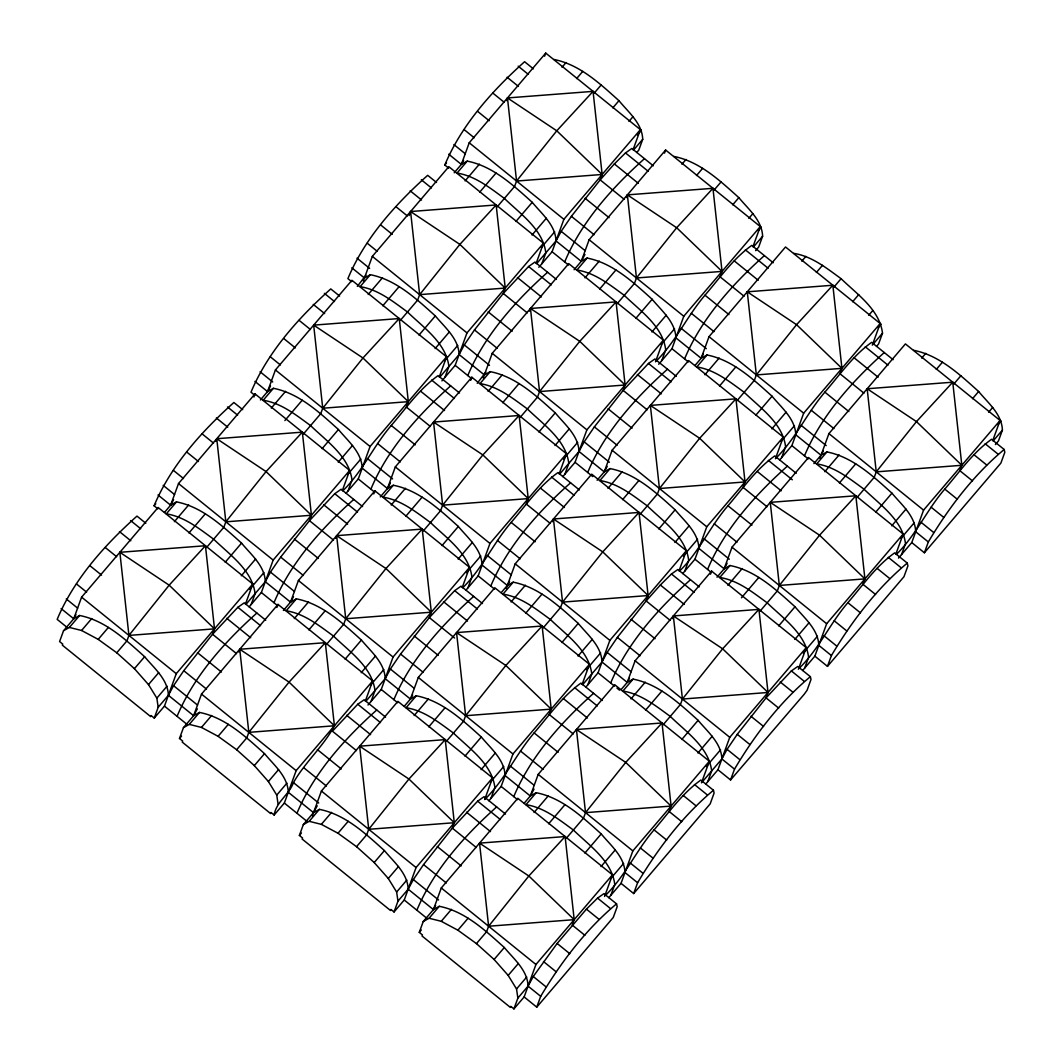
<?xml version="1.0" encoding="UTF-8"?>
<svg xmlns="http://www.w3.org/2000/svg" width="1062" height="1062" viewBox="0 0 1062 1062"><rect width="100%" height="100%" fill="white"/><g stroke="black" fill="none" stroke-linecap="round" stroke-linejoin="round"><path stroke-width="1.5" d="M145.799 523.247L136.971 516.105C104.833 544.846 73.955 579.188 57.175 619.385L67.278 627.549M63.534 630.735L59.591 641.554L62.751 644.103L62.353 645.178L150.698 716.611L151.096 715.536L154.255 718.085L164.451 706.124L176.265 673.68L252.769 584.007L158.105 507.477L81.601 597.149L73.729 618.774L63.534 630.735L69.388 627.443L79.597 615.482C105.457 620.566 125.621 639.669 144.631 656.701C154.07 668.21 167.836 679.282 168.393 695.305L193.629 715.722L199.497 712.429C225.356 717.514 245.521 736.603 264.518 753.648C273.956 765.144 287.722 776.229 288.28 792.252L313.529 812.656L319.383 809.363C345.243 814.448 365.421 833.551 384.417 850.582C393.856 862.078 407.622 873.163 408.18 889.186L433.415 909.603L439.283 906.298C465.143 911.395 485.307 930.485 504.317 947.516C513.756 959.026 527.522 970.097 528.066 986.133L540.691 996.329L536.761 1007.148L524.137 996.939L535.938 964.495L612.455 874.822L517.791 798.292L441.288 887.965L433.415 909.603L423.22 921.55L419.278 932.37L422.437 934.918L422.039 936.007L510.384 1007.426L510.782 1006.351L513.942 1008.9L524.137 996.939M157.866 508.857L154.083 505.791C170.863 465.594 201.74 431.252 233.866 402.511L242.707 409.653M164.517 512.362L170.637 505.18L178.509 483.555L255.013 393.883L349.677 470.413L342.362 490.498M215.785 441.42L216.767 438.725L302.338 432.141L311.418 515.256L309.454 520.659L280.673 557.112L270.465 572.099L265.288 581.724L245.906 604.437M339.614 296.059L330.773 288.917C298.648 317.657 267.77 352 250.99 392.21L254.774 395.263M253.898 396.976L255.013 393.883M260.402 399.962L267.544 391.599L275.416 369.961L351.92 280.288L446.571 356.819L439.27 376.904M154.255 718.085L158.185 707.265L168.393 695.305L173.557 685.694L183.766 670.706L212.546 634.253L237.861 607.291L244.247 602.844L265.699 620.181M177.075 716.332C193.855 676.122 224.732 641.78 256.858 613.039M193.629 715.722L201.501 694.097L278.005 604.411L372.656 680.941L296.152 770.627L284.35 803.058L274.142 815.019L270.996 812.47L270.598 813.558L182.252 742.126L182.651 741.037L179.491 738.488L183.434 727.682L193.629 715.722L197.32 708.845M436.522 182.465L427.681 175.323C395.555 204.063 364.678 238.406 347.898 278.616L351.681 281.669M245.455 604.092L252.769 584.007M363.323 281.085L372.324 256.367L448.828 166.694L543.478 243.225L536.177 263.31M251.163 604.49L255.092 593.671C252.159 569.962 229.618 554.749 213.674 539.191C199.205 528.69 184.483 516.703 166.296 513.849L176.504 501.888C202.364 506.972 222.529 526.075 241.539 543.107C250.977 554.616 264.743 565.688 265.288 581.724L290.537 602.127L296.391 598.835C322.264 603.92 342.429 623.009 361.425 640.054C370.864 651.55 384.63 662.635 385.187 678.658L410.423 699.062L416.291 695.769C442.15 700.854 462.315 719.956 481.325 736.988C490.763 748.498 504.53 759.569 505.087 775.592L530.323 796.009L536.191 792.703C562.05 797.801 582.215 816.89 601.211 833.922C610.663 845.432 624.429 856.516 624.974 872.539L637.598 882.734L633.669 893.554L621.044 883.345L632.846 850.901L709.35 761.228L614.699 684.698L538.195 774.371L530.323 796.009L524.203 803.177M238.764 651.962L239.746 649.254L325.33 642.683L334.411 725.784C323.605 746.188 304.98 762.224 293.457 782.628C289.037 794.867 276.266 801.73 274.142 815.019M249.119 606.88L261.358 592.53L273.16 560.086L349.677 470.413M409.096 215.586L410.582 211.537L496.153 204.953L505.233 288.067L503.269 293.47L474.488 329.924L464.28 344.911L459.103 354.535L439.721 377.249M273.983 602.738C290.762 562.528 321.64 528.186 353.765 499.445M276.877 607.504L278.005 604.411M448.589 168.075L444.805 165.022C461.585 124.812 492.463 90.469 524.588 61.729L533.429 68.871M283.395 610.491L290.537 602.127L298.409 580.502L374.913 490.817L469.563 567.347L462.262 587.432M454.217 172.774L461.359 164.411L469.231 142.773L545.735 53.1L640.386 129.63L633.085 149.715M348.057 490.896L352 480.077C349.066 456.381 326.525 441.155 310.582 425.596C296.112 415.096 281.39 403.109 263.203 400.255L273.412 388.294C299.272 393.391 319.436 412.481 338.433 429.513C347.885 441.022 361.651 452.093 362.195 468.13L387.444 488.533L393.298 485.241C419.171 490.325 439.336 509.415 458.333 526.46C467.771 537.956 481.537 549.041 482.095 565.064L507.331 585.467L513.198 582.175C539.058 587.259 559.223 606.362 578.232 623.394C587.671 634.903 601.437 645.975 601.995 661.998L627.23 682.415L633.098 679.122C658.958 684.207 679.122 703.296 698.119 720.328C707.571 731.837 721.324 742.922 721.881 758.945L734.506 769.14L730.563 779.959L717.952 769.751L729.753 737.32L806.257 647.634L711.606 571.104L635.103 660.79L627.23 682.415L621.111 689.583M335.672 538.368L336.654 535.66L422.238 529.088L431.318 612.19L429.34 617.593L400.573 654.059L390.365 669.033L385.187 678.658L365.806 701.371M346.026 493.286L358.266 478.935L370.067 446.491L446.571 356.819M506.494 100.638L507.477 97.943L593.061 91.372L602.141 174.473L600.163 179.876L571.396 216.329L561.187 231.317L556.01 240.941L536.629 263.655M370.89 489.144C387.657 448.947 418.547 414.592 450.673 385.851M373.784 493.91L374.913 490.817M544.607 56.193L545.735 53.1M380.302 496.897L387.444 488.533L395.316 466.908L471.82 377.222L566.471 453.753L559.156 473.838M444.965 377.302L448.907 366.483C445.974 342.787 423.433 327.561 407.489 312.002C393.02 301.502 378.298 289.514 360.111 286.66L370.319 274.7C396.179 279.797 416.344 298.887 435.34 315.918C444.792 327.428 458.558 338.512 459.103 354.535L484.352 374.939L490.206 371.647C516.079 376.731 536.244 395.821 555.24 412.866C564.679 424.362 578.445 435.447 579.002 451.469L604.238 471.873L610.106 468.581C635.965 473.665 656.13 492.768 675.14 509.8C684.578 521.309 698.345 532.381 698.902 548.404L724.138 568.82L730.006 565.528C755.865 570.613 776.03 589.702 795.026 606.747C804.465 618.243 818.231 629.328 818.789 645.351L831.413 655.559L827.471 666.365L814.859 656.157L826.661 623.726L903.165 534.04L808.514 457.51L732.01 547.195L724.138 568.82L716.996 577.184M441.911 380.886L455.173 365.341L466.975 332.897L543.478 243.225M296.962 813.266C313.741 773.07 344.619 738.714 376.758 709.987M312.401 815.749L321.401 791.031L397.905 701.358L492.556 777.888L416.052 867.561L404.237 900.005L394.042 911.966L390.882 909.404L390.497 910.492L302.152 839.06L302.537 837.984L299.391 835.436L303.32 824.616L313.529 812.656L317.219 805.792M467.784 375.55C484.564 335.353 515.455 300.997 547.58 272.257M470.692 380.315L471.82 377.222M365.355 701.026L372.656 680.941M483.223 378.032L492.224 353.314L568.728 263.628L663.378 340.159L655.506 361.797C675.578 342.216 686.835 316.383 704.982 295.209C719.797 278.032 733.085 258.663 751.763 245.402L773.216 262.752M371.05 701.424L374.992 690.619C372.058 666.909 349.504 651.683 333.561 636.125C319.104 625.624 304.382 613.637 286.196 610.783L296.391 598.835M367.996 705.009L381.258 689.477L393.059 657.033L469.563 567.347M541.872 263.708L545.815 252.889C542.881 229.193 520.34 213.966 504.384 198.408C489.927 187.908 475.205 175.92 457.018 173.066L467.227 161.119C493.087 166.203 513.251 185.292 532.248 202.324C541.686 213.834 555.453 224.918 556.01 240.941L581.259 261.345L587.113 258.053C612.973 263.137 633.151 282.24 652.148 299.272C661.586 310.768 675.352 321.852 675.91 337.875L701.146 358.279L707.013 354.987C732.873 360.071 753.038 379.174 772.047 396.206C781.486 407.715 795.252 418.786 795.796 434.823L821.045 455.226L826.9 451.934C852.773 457.018 872.937 476.108 891.934 493.153C901.372 504.649 915.139 515.734 915.696 531.757L928.321 541.965L924.378 552.771L911.767 542.576L923.568 510.132L1000.072 420.446L905.421 343.915L828.918 433.601L819.917 458.319M529.487 311.179L530.469 308.471L616.053 301.9L625.12 385.002L623.155 390.404L594.375 426.871L584.166 441.845L579.002 451.469L559.621 474.183M538.819 267.292L552.081 251.747L563.882 219.316L640.386 129.63M393.869 699.672C410.649 659.475 441.526 625.12 473.665 596.393M564.692 261.956C581.472 221.759 612.349 187.403 644.488 158.663M404.303 706.243L410.423 699.062L418.295 677.437L494.812 587.764L589.463 664.294L582.149 684.366M574.117 269.721L581.259 261.345L589.131 239.72L665.635 150.034L760.286 226.564L752.971 246.649M467.957 587.83L471.9 577.024C468.966 553.315 446.412 538.089 430.468 522.531C416.012 512.03 401.29 500.043 383.103 497.189L393.298 485.241M465.913 590.22L478.165 575.883L489.967 543.439L566.471 453.753M553.926 59.472C579.786 64.556 599.95 83.659 618.96 100.691C628.399 112.2 642.165 123.272 642.722 139.308L638.78 150.114L636.749 152.503M626.394 197.585L627.376 194.877L712.96 188.306L722.027 271.407L720.063 276.81L744.037 296.205M490.777 586.078C507.556 545.881 538.434 511.526 570.573 482.798M664.507 153.127L665.635 150.034M506.216 588.56L515.203 563.842L591.707 474.17L686.371 550.7L679.056 570.785M394.042 911.966L397.971 901.147L408.18 889.186L413.344 879.575L423.552 864.587L452.332 828.134L477.648 801.173L484.033 796.712L505.485 814.063M564.865 474.236L568.807 463.43C565.873 439.721 543.319 424.508 527.376 408.936C512.919 398.436 498.184 386.449 480.011 383.608L490.206 371.647M552.479 521.707L553.461 518.999L639.045 512.428L648.112 595.53L646.147 600.946L617.367 637.399L607.159 652.387L601.995 661.998L582.613 684.724M562.82 476.639L575.06 462.289L586.874 429.844L663.378 340.159M416.862 910.214C433.641 870.004 464.519 835.661 496.644 806.921M587.684 472.484C604.464 432.287 635.341 397.945 667.48 369.204M492.556 777.888L484.684 799.513C504.755 779.933 516.013 754.1 534.146 732.926C548.961 715.748 562.263 696.38 580.941 683.118L602.393 700.469M597.096 480.25L604.238 471.873L612.11 450.248L688.614 360.576L783.278 437.106L775.964 457.191M490.949 798.372L494.879 787.553C491.945 763.843 469.404 748.63 453.461 733.072C438.991 722.572 424.269 710.584 406.096 707.73L416.291 695.769M488.905 800.761L501.145 786.411L512.959 753.967L589.463 664.294M661.772 360.642L665.701 349.836C662.768 326.127 640.227 310.914 624.283 295.342C609.827 284.842 595.092 272.854 576.918 270.013L587.113 258.053M658.705 364.239L671.967 348.694L683.782 316.25L760.286 226.564M513.769 796.619C530.549 756.409 561.426 722.067 593.552 693.327M684.592 358.89C701.371 318.693 732.249 284.35 764.374 255.61M695.026 365.461L701.146 358.279L709.018 336.654L785.522 246.981L880.186 323.512L872.314 345.137L882.509 333.176C879.575 309.48 857.034 294.254 841.091 278.695C826.621 268.195 811.899 256.207 793.712 253.353M587.857 684.778L591.786 673.958C588.852 650.249 566.312 635.036 550.368 619.478C535.898 608.977 521.177 596.99 503.003 594.136L513.198 582.175M585.812 687.167L598.052 672.817L609.867 640.373L686.371 550.7M673.826 156.419C699.685 161.504 719.85 180.593 738.847 197.638C748.298 209.134 762.065 220.219 762.609 236.242L758.68 247.061L755.613 250.645M610.677 683.025C627.456 642.815 658.334 608.473 690.459 579.733M513.942 1008.9L517.871 998.081L528.066 986.133L533.243 976.509L557.138 943.468L586.423 909.138L597.548 898.107L603.92 893.66L616.544 903.855L617.195 906.656L613.265 917.462L536.761 1007.148M684.764 571.183L688.694 560.364C685.76 536.655 663.219 521.442 647.276 505.884C632.806 495.383 618.084 483.396 599.897 480.542L610.106 468.581M672.365 618.642L673.361 615.947L758.932 609.376L768.012 692.477L766.047 697.88L737.267 734.333L727.058 749.321L721.881 758.945L702.5 781.659M682.72 573.573L694.96 559.223L706.774 526.779L783.278 437.106M707.584 569.431C724.364 529.221 755.241 494.879 787.367 466.138M710.478 574.197L711.606 571.104M604.583 896.447L612.455 874.822M610.836 895.306L614.779 884.487C611.845 860.791 589.304 845.564 573.361 830.006C558.891 819.506 544.169 807.518 525.982 804.664L536.191 792.703M781.672 457.589L785.601 446.77C782.667 423.061 760.126 407.848 744.183 392.29C729.713 381.789 714.991 369.802 696.805 366.948L707.013 354.987M779.627 459.979L791.867 445.628L803.668 413.184L880.186 323.512M804.492 455.837C821.271 415.627 852.149 381.285 884.274 352.544M701.478 782.853L709.35 761.228M707.743 781.712L711.686 770.906C708.752 747.197 686.211 731.97 670.255 716.412C655.798 705.911 641.076 693.924 622.89 691.07L633.098 679.122M882.509 333.176L878.566 343.995L876.535 346.385M798.385 669.259L806.257 647.634M804.651 668.117L808.594 657.312C805.66 633.602 783.119 618.376 767.162 602.818C752.706 592.317 737.984 580.33 719.797 577.476L730.006 565.528M895.863 554.125L903.165 534.04M901.558 554.523L905.501 543.717C902.567 520.008 880.013 504.782 864.07 489.224C849.613 478.723 834.891 466.736 816.705 463.882L826.9 451.934M992.771 440.531L1000.072 420.446M913.612 350.287C939.472 355.385 959.636 374.474 978.646 391.506C988.085 403.016 1001.851 414.1 1002.409 430.123L998.466 440.929L995.413 444.527M61.118 608.579L73.729 618.774L75.946 614.659M158.026 494.985L170.637 505.18L173.597 499.684M254.92 381.391L267.544 391.599L270.505 386.09M365.925 275.257L357.31 286.368M448.735 154.202L461.359 164.411L463.576 160.282M459.514 392.993L438.048 375.656C419.384 388.904 406.082 408.286 391.267 425.464C373.386 446.173 362.447 471.594 342.814 490.843M290.537 602.127L293.484 596.632M387.444 488.533L390.391 483.037M485.825 372.191L477.21 383.316M581.259 261.345L584.95 254.468M579.401 489.94L557.948 472.59C539.27 485.852 525.982 505.22 511.167 522.398C493.286 543.107 482.347 568.528 462.713 587.777M410.423 699.062L412.64 694.946M509.548 581.352L507.331 585.467L501.211 592.649M604.238 471.873L607.198 466.377M701.146 358.279L703.363 354.164M433.415 909.603L435.632 905.474M530.323 796.009L534.013 789.132M796.208 473.28L774.742 455.943C756.078 469.192 742.776 488.573 727.961 505.738C710.08 526.447 699.141 551.882 679.521 571.13M627.23 682.415L629.447 678.286M893.115 359.686L871.65 342.349C852.985 355.597 839.684 374.979 824.869 392.143C806.735 413.317 795.478 439.15 775.406 458.731M724.138 568.82L727.098 563.325M823.262 451.098L821.045 455.226L813.904 463.59M540.691 996.329C561.028 962.199 585.958 929.343 616.544 903.855M633.669 893.554L710.173 803.881L714.102 793.062L713.452 790.261L700.827 780.066C682.162 793.327 668.861 812.696 654.046 829.873C636.165 850.582 625.226 876.004 605.592 895.253M637.598 882.734C657.936 848.604 682.866 815.749 713.452 790.261M734.506 769.14C754.83 735.01 779.76 702.155 810.359 676.667L797.735 666.471L791.363 670.932L766.047 697.88L778.658 708.088M827.471 666.365L903.974 576.693L907.917 565.873L907.267 563.086L894.642 552.877C875.964 566.139 862.676 585.507 847.861 602.685C829.98 623.394 819.041 648.816 799.407 668.064M831.413 655.559C851.737 621.416 876.668 588.56 907.267 563.086M924.378 552.771L1000.882 463.098L1004.825 452.279L1004.174 449.491L991.55 439.283C972.872 452.545 959.583 471.913 944.768 489.091C926.887 509.8 915.948 535.221 896.315 554.47M928.321 541.965C948.645 507.822 973.575 474.966 1004.174 449.491M154.083 505.791L155.782 503.8M444.805 165.022L446.505 163.03M69.388 627.443L81.575 630.47L91.77 618.522M174.394 521.668L188.678 504.928M271.301 408.073L285.585 391.334M368.209 294.479L382.493 277.74M465.116 180.885L479.4 164.145M562.024 67.291L566.099 62.512M81.575 630.47L98.208 639.377L108.404 627.416M188.983 532.951L205.311 513.822M284.881 420.552L302.219 400.228M382.798 305.763L399.126 286.634M479.705 192.169L496.034 173.04M576.613 78.575L582.733 71.406M98.208 639.377L116.767 652.785L126.962 640.824L128.927 635.421L169.15 585.175L205.444 545.735L214.511 628.85L212.546 634.253L236.521 653.634M206.532 547.554L223.87 527.23L225.834 521.827L266.058 471.581L302.338 432.141M303.44 433.96L320.777 413.636L322.742 408.233L362.965 357.987L399.246 318.547L408.326 401.662L406.361 407.065L430.336 426.446M400.347 320.366L417.685 300.042L419.649 294.639L459.873 244.393L496.153 204.953M497.255 206.785L514.592 186.447L516.557 181.044L556.78 130.799L593.061 91.372M594.149 93.191L601.291 84.814M158.185 707.265L156.844 698.146L148.494 684.592L134.423 668.662L144.631 656.701M225.21 562.236L241.539 543.107M322.118 448.642L338.433 429.513M419.025 335.061L435.34 315.918M515.933 221.467L532.248 202.324M612.84 107.873L618.96 100.691M148.494 684.592L158.703 672.631M241.326 575.777L255.61 559.037M338.234 462.182L352.518 445.443M435.141 348.588L449.425 331.848M532.049 234.994L546.319 218.254M628.956 121.413L633.032 116.621M156.844 698.146L167.039 686.185M249.676 589.344L263.947 572.604M347.593 474.555L360.854 459.01M444.5 360.961L457.762 345.415M541.408 247.366L554.669 231.821M637.293 134.967L641.382 130.188M633.536 150.061L642.722 139.308M183.434 727.682L189.288 724.377L199.497 712.429M179.491 738.488L181.536 736.099M189.288 724.377L201.461 727.417L211.67 715.456M294.293 618.602L308.577 601.862M391.201 505.008L405.472 488.268M488.108 391.413L502.379 374.674M585.003 277.819L599.287 261.079M681.91 164.225L685.999 159.446M201.461 727.417L218.095 736.311L228.303 724.35M308.883 629.899L325.211 610.756M405.79 516.305L422.105 497.162M502.698 402.71L519.013 383.581M599.605 289.116L615.92 269.987M696.513 175.522L702.632 168.34M218.095 736.311L236.653 749.719L246.862 737.758L248.827 732.355L289.05 682.109L325.33 642.683M326.419 644.501L343.769 624.164L345.734 618.761L385.957 568.515L422.238 529.088M423.326 530.907L440.677 510.583L442.642 505.167L482.865 454.921L519.145 415.494L528.226 498.596L526.248 503.999L550.235 523.393M520.234 417.313L537.584 396.989L539.549 391.573L579.772 341.327L616.053 301.9M617.141 303.719L634.479 283.395L636.457 277.978L676.667 227.733L712.96 188.306M714.049 190.125L721.191 181.748M278.085 804.213L276.744 795.093L268.394 781.526L254.322 765.596L264.518 753.648M345.11 659.183L361.425 640.054M442.018 545.589L458.333 526.46M538.925 431.995L555.24 412.866M635.819 318.401L652.148 299.272M732.727 204.807L738.847 197.638M268.394 781.526L278.589 769.578M361.226 672.724L375.497 655.984M458.134 559.13L472.404 542.39M555.028 445.536L569.312 428.796M651.935 331.941L666.219 315.202M748.843 218.347L752.931 213.568M276.744 795.093L286.939 783.132M370.585 685.083L383.847 669.538M466.47 572.683L480.754 555.944M563.378 459.089L577.662 442.35M661.307 344.3L674.569 328.755M758.215 230.706L761.268 227.122M753.436 247.008L762.609 236.242M303.32 824.616L309.188 821.324L319.383 809.363M299.391 835.436L301.422 833.033M309.188 821.324L321.361 824.351L331.556 812.39M414.18 715.549L428.464 698.809M511.087 601.955L525.371 585.215M607.995 488.361L622.279 471.621M704.902 374.767L719.186 358.027M801.81 261.172L805.885 256.393M321.361 824.351L337.995 833.245L348.19 821.298M428.782 726.833L445.097 707.704M525.69 613.239L542.005 594.109M622.597 499.644L638.912 480.515M719.492 386.05L735.82 366.921M816.399 272.456L822.519 265.288M337.995 833.245L356.553 846.666L366.748 834.705L368.726 829.303L408.936 779.043L445.23 739.617L454.297 822.718L452.332 828.134L476.307 847.516M446.319 741.435L463.656 721.111L465.634 715.708L505.844 665.462L542.138 626.022L551.205 709.124L549.24 714.54L573.214 733.922M543.226 627.841L560.563 607.517L562.541 602.114L602.751 551.868L639.045 512.428M640.134 514.247L657.471 493.923L659.436 488.52L699.659 438.274L735.953 398.834L745.02 481.949L743.055 487.352L767.029 506.733M737.041 400.653L754.378 380.329L756.343 374.926L796.566 324.68L832.847 285.24L841.927 368.355L839.962 373.758L863.937 393.139M833.949 287.059L841.091 278.695M397.971 901.147L396.63 892.027L388.294 878.473L374.209 862.543L384.417 850.582M464.997 756.117L481.325 736.988M561.904 642.523L578.232 623.394M658.812 528.929L675.14 509.8M755.719 415.335L772.047 396.206M852.627 301.741L858.746 294.572M388.294 878.473L398.489 866.512M481.113 769.658L495.396 752.918M578.02 656.064L592.304 639.324M674.928 542.47L689.211 525.73M771.835 428.875L786.119 412.136M868.743 315.281L872.818 310.502M396.63 892.027L406.839 880.066M490.485 782.017L503.746 766.472M586.37 669.618L600.641 652.878M683.278 556.023L697.548 539.284M781.194 441.234L794.456 425.703M878.101 327.654L881.168 324.056M423.22 921.55L429.075 918.258L439.283 906.298M419.278 932.37L421.322 929.98M429.075 918.258L441.248 921.298L451.456 909.337M534.08 812.483L548.364 795.743M630.987 698.889L645.271 682.149M727.895 585.295L742.179 568.555M824.802 471.701L839.086 454.961M921.71 358.106L925.785 353.327M441.248 921.298L457.881 930.193L468.09 918.232M548.669 823.767L564.997 804.638M645.577 710.173L661.905 691.043M741.462 597.787L758.812 577.449M839.392 482.998L855.72 463.855M936.299 369.403L942.419 362.222M457.881 930.193L476.453 943.6L486.648 931.639L488.613 926.237L528.836 875.991L565.117 836.551L574.197 919.665L572.232 925.068L584.843 935.277M566.219 838.383L583.556 818.045L585.52 812.642L625.744 762.397L662.024 722.97L671.104 806.071L669.14 811.474L681.751 821.683M663.126 724.788L680.463 704.451L682.428 699.048L722.651 648.802L758.932 609.376M760.02 611.194L777.371 590.857L779.335 585.454L819.559 535.208L855.839 495.781L864.919 578.883L862.941 584.286L875.566 594.494M856.928 497.6L874.278 477.263L876.243 471.86L916.466 421.614L952.747 382.187L961.827 465.289L959.849 470.692L972.473 480.9M953.835 384.006L960.977 375.629M517.871 998.081L516.53 988.961L508.18 975.407L494.109 959.477L504.317 947.516M584.896 853.065L601.211 833.922M681.804 739.471L698.119 720.328M778.712 625.876L795.026 606.747M875.619 512.282L891.934 493.153M972.526 398.688L978.646 391.506M508.18 975.407L518.389 963.446M601.012 866.592L615.296 849.852M697.92 753.011L712.204 736.258M794.827 639.417L809.098 622.677M891.735 525.823L906.005 509.083M988.629 412.229L992.718 407.436M516.53 988.961L526.725 977.013M610.371 878.964L623.633 863.419M706.257 766.565L720.54 749.825M803.164 652.971L817.448 636.231M901.094 538.182L914.355 522.637M998.001 424.588L1001.054 421.003M993.222 440.876L1002.409 430.123M608.805 897.695L621.044 883.345M705.712 784.101L717.952 769.751M802.62 670.507L814.859 656.157M898.505 558.108L911.767 542.576M730.563 779.959L804.133 694.349L807.08 690.287L811.01 679.468L810.359 676.667M653.316 165.818L631.863 148.468L625.491 152.928L614.354 163.946L600.163 179.876L624.151 199.271M556.408 279.399L534.956 262.062L528.584 266.509L503.269 293.47L527.243 312.865M362.607 506.587L341.141 489.25L334.769 493.697L309.454 520.659L333.428 540.04M676.308 376.346L654.856 358.996L648.47 363.456L623.155 390.404L647.143 409.799M482.493 603.535L461.041 586.184L454.669 590.645L429.34 617.593L454.589 638.01M385.586 717.129L364.133 699.778L357.761 704.239L332.433 731.187L356.42 750.582M699.3 586.874L677.848 569.524L671.463 573.984L660.338 585.016L646.147 600.946L670.122 620.327M461.359 164.411L467.227 161.119M370.319 274.7L364.452 278.005L351.827 267.797M267.544 391.599L273.412 388.294M170.637 505.18L176.504 501.888M73.729 618.774L79.597 615.482M313.675 325.131L362.965 357.987L408.326 401.662L322.742 408.233L313.675 325.131L399.246 318.547M747.276 291.824L796.566 324.68L841.927 368.355L756.343 374.926L747.276 291.824L832.847 285.24M433.562 422.065L482.865 454.921L528.226 498.596L442.642 505.167L433.562 422.065L519.145 415.494M650.369 405.405L699.659 438.274L745.02 481.949L659.436 488.52L650.369 405.405L735.953 398.834M867.163 388.758L916.466 421.614L961.827 465.289L876.243 471.86L867.163 388.758L952.747 382.187M119.86 552.306L169.15 585.175L214.511 628.85L128.927 635.421L119.86 552.306L205.444 545.735M770.255 502.353L819.559 535.208L864.919 578.883L779.335 585.454L770.255 502.353L855.839 495.781M456.554 632.594L505.844 665.462L551.205 709.124L465.634 715.708L456.554 632.594L542.138 626.022M359.646 746.188L408.936 779.043L454.297 822.718L368.726 829.303L359.646 746.188L445.23 739.617M576.454 729.541L625.744 762.397L671.104 806.071L585.52 812.642L576.454 729.541L662.024 722.97M479.546 843.135L528.836 875.991L574.197 919.665L488.613 926.237L479.546 843.135L565.117 836.551M518.216 66.189L528.305 74.353M625.491 152.928L648.205 171.287M745.378 249.862L768.105 268.235M865.278 346.796L887.991 365.169M985.178 443.743L997.789 453.939M507.078 77.221L518.442 86.407M614.354 163.946L638.342 183.341M734.254 260.894L758.228 280.275M854.153 357.828L878.128 377.222M974.04 454.775L986.664 464.97M492.901 93.137L504.251 102.324M477.807 111.537L489.17 120.723M585.082 198.275L609.057 217.657M704.982 295.209L728.957 314.604M824.869 392.143L848.843 411.538M944.768 489.091L957.38 499.299M464.121 129.604L474.21 137.768M571.396 216.329L594.109 234.702M691.282 313.277L714.009 331.636M811.182 410.211L833.896 428.583M931.082 507.158L943.693 517.353M469.231 142.773L563.882 219.316M589.131 239.72L683.782 316.25M709.018 336.654L803.668 413.184M828.918 433.601L923.568 510.132M453.912 144.578L465.262 153.764M561.187 231.317L585.162 250.712M681.074 328.251L706.323 348.668M800.974 425.198L826.209 445.602M920.873 522.132L933.485 532.341M552.081 251.747L568.489 265.022M671.967 348.694L688.375 361.956M791.867 445.628L808.275 458.89M421.309 179.783L431.411 187.947M528.584 266.509L551.297 284.881M648.47 363.456L671.197 381.829M768.37 460.39L792.345 479.785M888.27 557.338L900.881 567.533M410.184 190.815L421.534 200.001M517.446 277.54L541.434 296.935M637.346 374.488L661.321 393.869M757.246 471.422L781.22 490.817M877.132 568.369L889.757 578.564M395.993 206.732L407.343 215.918M380.9 225.131L392.263 234.317M488.175 311.87L512.149 331.251M608.075 408.804L632.049 428.198M727.961 505.738L751.949 525.132M847.861 602.685L860.486 612.88M367.213 243.198L377.302 251.362M474.488 329.924L497.202 348.296M594.375 426.871L617.102 445.23M714.275 523.805L736.988 542.178M834.174 620.752L846.786 630.947M372.324 256.367L466.975 332.897M492.224 353.314L586.874 429.844M612.11 450.248L706.774 526.779M732.01 547.195L826.661 623.726M357.005 258.172L369.629 268.381M464.28 344.911L489.516 365.315M584.166 441.845L609.415 462.262M704.066 538.792L729.302 559.196M823.966 635.726L836.577 645.935M455.173 365.341L471.581 378.616M575.06 462.289L592.729 476.572M694.96 559.223L711.367 572.484M324.401 293.377L334.503 301.542M431.676 380.103L454.39 398.476M551.576 477.05L574.29 495.41M671.463 573.984L694.176 592.357M791.363 670.932L803.987 681.127M313.277 304.409L324.627 313.582M420.552 391.135L444.527 410.529M540.439 488.082L564.413 507.463M660.338 585.016L684.313 604.411M780.225 681.963L792.849 692.158M299.086 320.326L310.436 329.512M283.992 338.725L295.355 347.911M391.267 425.464L415.242 444.845M511.167 522.398L535.142 541.779M631.054 619.332L655.042 638.727M750.953 716.279L763.578 726.474M270.306 356.792L280.395 364.943M377.581 443.518L400.294 461.89M497.467 540.465L520.194 558.824M617.367 637.399L640.081 655.772M737.267 734.333L749.878 744.542M275.416 369.961L370.067 446.491M395.316 466.908L489.967 543.439M515.203 563.842L609.867 640.373M635.103 660.79L729.753 737.32M260.097 371.766L272.722 381.975M367.372 458.505L392.608 478.909M487.272 555.439L511.247 574.834M607.159 652.387L631.133 671.768M727.058 749.321L739.67 759.529M358.266 478.935L374.674 492.197M478.165 575.883L494.56 589.144M598.052 672.817L614.46 686.079M616.982 688.123L619.504 690.167M227.494 406.972L237.596 415.136M334.769 493.697L357.482 512.07M454.669 590.645L477.382 609.004M574.555 687.579L597.282 705.951M694.455 784.526L707.08 794.721M216.369 418.003L227.719 427.176M323.644 504.729L347.619 524.124M443.531 601.676L467.519 621.058M563.431 698.61L587.405 718.005M683.331 795.544L695.942 805.753M202.178 433.92L213.528 443.106M187.085 452.319L198.448 461.505M294.36 539.058L318.348 558.439M414.26 635.992L438.234 655.373M534.146 732.926L558.134 752.321M654.046 829.873L666.67 840.069M173.398 470.373L183.5 478.537M280.673 557.112L303.387 575.485M400.573 654.059L423.287 672.419M520.46 750.993L543.173 769.366M640.359 847.927L652.984 858.136M178.509 483.555L273.16 560.086M298.409 580.502L393.059 657.033M418.295 677.437L512.959 753.967M538.195 774.371L632.846 850.901M163.19 485.361L174.553 494.547M270.465 572.099L294.44 591.481M390.365 669.033L414.339 688.428M510.251 765.981L534.239 785.362M630.151 862.915L642.775 873.123M261.358 592.53L277.766 605.791M381.258 689.477L397.666 702.739M501.145 786.411L517.552 799.673M130.586 520.566L140.688 528.73M237.861 607.291L260.575 625.664M357.761 704.239L380.475 722.598M477.648 801.173L500.375 819.545M597.548 898.107L610.172 908.315M119.462 531.597L130.812 540.77M226.737 618.323L250.712 637.718M346.624 715.27L370.611 734.652M466.523 812.204L490.498 831.586M586.423 909.138L599.034 919.347M105.271 547.514L116.634 556.7M90.177 565.913L101.54 575.1M197.452 652.639L221.44 672.034M317.352 749.586L341.327 768.968M437.252 846.52L461.227 865.915M557.138 943.468L569.763 953.663M76.491 583.967L86.593 592.131M183.766 670.706L206.479 689.079M303.666 767.653L326.379 786.013M423.552 864.587L446.279 882.96M543.452 961.522L556.076 971.73M81.601 597.149L176.265 673.68M201.501 694.097L296.152 770.627M321.401 791.031L416.052 867.561M441.288 887.965L535.938 964.495M66.282 598.955L77.645 608.141M173.557 685.694L197.532 705.075M293.457 782.628L318.693 803.031M413.344 879.575L438.593 899.979M533.243 976.509L545.868 986.717M164.451 706.124L187.164 724.496M284.35 803.058L307.064 821.43M404.237 900.005L426.964 918.364M476.453 943.6L494.109 959.477M356.553 846.666L374.209 862.543M236.653 749.719L254.322 765.596M116.767 652.785L134.423 668.662M602.141 174.473L516.557 181.044L507.477 97.943L556.78 130.799L602.141 174.473M505.233 288.067L419.649 294.639L410.582 211.537L459.873 244.393L505.233 288.067M722.027 271.407L636.457 277.978L627.376 194.877L676.667 227.733L722.027 271.407M625.12 385.002L539.549 391.573L530.469 308.471L579.772 341.327L625.12 385.002M311.418 515.256L225.834 521.827L216.767 438.725L266.058 471.581L311.418 515.256M431.318 612.19L345.734 618.761L336.654 535.66L385.957 568.515L431.318 612.19M648.112 595.53L562.541 602.114L553.461 518.999L602.751 551.868L648.112 595.53M334.411 725.784L248.827 732.355L239.746 649.254L289.05 682.109L334.411 725.784M768.012 692.477L682.428 699.048L673.361 615.947L722.651 648.802L768.012 692.477"/></g></svg>
